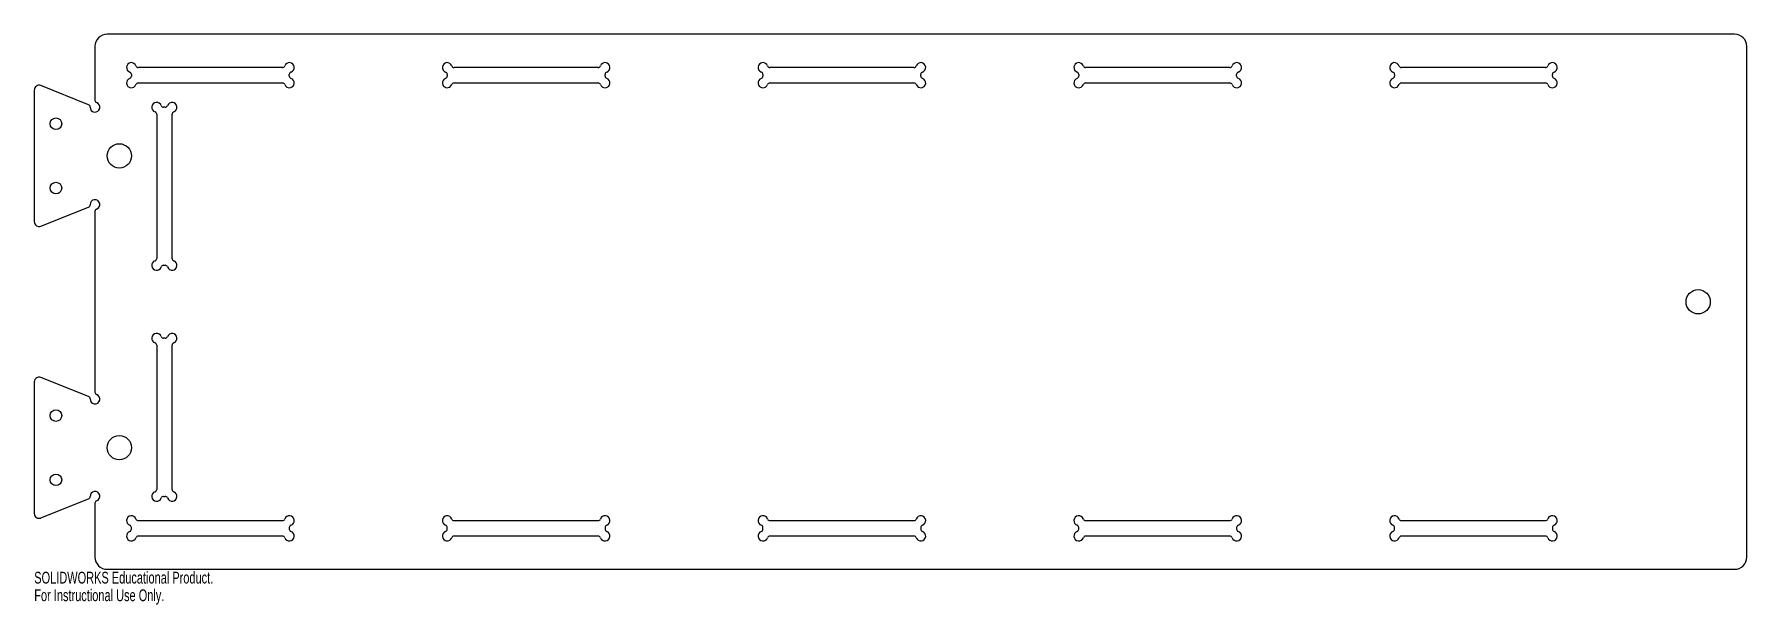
# Model space of a CAD drawing. Header units: millimetres. Extents: x -25 to 680, y -15 to 220.
import ezdxf

# ---------------------------------------------------------------- set-up
doc = ezdxf.new("R2010")
doc.units = ezdxf.units.MM
doc.styles.add('SLDTEXTSTYLE0', font='TXT', dxfattribs={"width": 0.7})

msp = doc.modelspace()

# ---------------------------------------------------------------- linework, layer by layer
at = {"color": 7, "linetype": 'Continuous', "lineweight": 25}
for p, q in [((675, 220), (5, 220)), ((0, 215), (0, 192.83)), ((680, 5), (680, 215)), ((77.17, 206.35), (17.83, 206.35)), ((207.17, 206.35), (147.83, 206.35)), ((337.17, 206.35), (277.83, 206.35)), ((467.17, 206.35), (407.83, 206.35)), ((597.17, 206.35), (537.83, 206.35)), ((-2.63, 191.05), (-22.26, 198.9)), ((15, 203.52), (15, 202.83)), ((17.83, 200), (77.17, 200)), ((80, 202.83), (80, 203.52)), ((145, 203.52), (145, 202.83)), ((147.83, 200), (207.17, 200)), ((210, 202.83), (210, 203.52)), ((275, 203.52), (275, 202.83)), ((277.83, 200), (337.17, 200)), ((340, 202.83), (340, 203.52)), ((405, 203.52), (405, 202.83)), ((407.83, 200), (467.17, 200)), ((470, 202.83), (470, 203.52)), ((535, 203.52), (535, 202.83)), ((537.83, 200), (597.17, 200)), ((600, 202.83), (600, 203.52)), ((-25, 197.05), (-25, 142.95)), ((25.41, 187.17), (25.41, 127.83)), ((28.93, 190), (28.24, 190)), ((31.76, 127.83), (31.76, 187.17)), ((-22.26, 141.1), (-2.63, 148.95)), ((0, 147.17), (0, 72.83)), ((28.24, 125), (28.93, 125)), ((25.41, 92.17), (25.41, 32.83)), ((28.93, 95), (28.24, 95)), ((31.76, 32.83), (31.76, 92.17)), ((-2.63, 71.05), (-22.26, 78.9)), ((-25, 77.05), (-25, 22.95)), ((-22.26, 21.1), (-2.63, 28.95)), ((28.24, 30), (28.93, 30)), ((0, 27.17), (0, 5)), ((15, 16.48), (15, 17.17)), ((17.83, 20), (77.17, 20)), ((80, 17.17), (80, 16.48)), ((145, 16.48), (145, 17.17)), ((147.83, 20), (207.17, 20)), ((210, 17.17), (210, 16.48)), ((275, 16.48), (275, 17.17)), ((277.83, 20), (337.17, 20)), ((340, 17.17), (340, 16.48)), ((405, 16.48), (405, 17.17)), ((407.83, 20), (467.17, 20)), ((470, 17.17), (470, 16.48)), ((535, 16.48), (535, 17.17)), ((537.83, 20), (597.17, 20)), ((600, 17.17), (600, 16.48)), ((77.17, 13.65), (17.83, 13.65)), ((207.17, 13.65), (147.83, 13.65)), ((337.17, 13.65), (277.83, 13.65)), ((467.17, 13.65), (407.83, 13.65)), ((597.17, 13.65), (537.83, 13.65)), ((5, 0), (675, 0))]:
    msp.add_line(p, q, dxfattribs=at)
for centre, radius in [((-16.05, 183.21), 2.38), ((10, 170), 5), ((-16.05, 156.79), 2.38), ((660, 110), 5), ((-16.05, 63.21), 2.38), ((10, 50), 5), ((-16.05, 36.79), 2.38)]:
    msp.add_circle(centre, radius, dxfattribs=at)
for centre, radius, start, end in [((5, 215), 5, 90, 180), ((675, 215), 5, 0, 90), ((15, 206.35), 2, 19.47122, 250.52878), ((14, 203.52), 1, 0, 70.52878), ((17.83, 207.35), 1, 199.47122, 270), ((77.17, 207.35), 1, 270, 340.52878), ((80, 206.35), 2, 289.47122, 160.52878), ((81, 203.52), 1, 109.47122, 180), ((145, 206.35), 2, 19.47122, 250.52878), ((144, 203.52), 1, 0, 70.52878), ((147.83, 207.35), 1, 199.47122, 270), ((207.17, 207.35), 1, 270, 340.52878), ((210, 206.35), 2, 289.47122, 160.52878), ((211, 203.52), 1, 109.47122, 180), ((275, 206.35), 2, 19.47122, 250.52878), ((274, 203.52), 1, 0, 70.52878), ((277.83, 207.35), 1, 199.47122, 270), ((337.17, 207.35), 1, 270, 340.52878), ((340, 206.35), 2, 289.47122, 160.52878), ((341, 203.52), 1, 109.47122, 180), ((405, 206.35), 2, 19.47122, 250.52878), ((404, 203.52), 1, 0, 70.52878), ((407.83, 207.35), 1, 199.47122, 270), ((467.17, 207.35), 1, 270, 340.52878), ((470, 206.35), 2, 289.47122, 160.52878), ((471, 203.52), 1, 109.47122, 180), ((535, 206.35), 2, 19.47122, 250.52878), ((534, 203.52), 1, 0, 70.52878), ((537.83, 207.35), 1, 199.47122, 270), ((597.17, 207.35), 1, 270, 340.52878), ((600, 206.35), 2, 289.47122, 160.52878), ((601, 203.52), 1, 109.47122, 180), ((-23, 197.05), 2, 68.19859, 180), ((15, 200), 2, 109.47122, 340.52878), ((14, 202.83), 1, 289.47122, 0), ((17.83, 199), 1, 90, 160.52878), ((77.17, 199), 1, 19.47122, 90), ((80, 200), 2, 199.47122, 70.52878), ((81, 202.83), 1, 180, 250.52878), ((145, 200), 2, 109.47122, 340.52878), ((144, 202.83), 1, 289.47122, 0), ((147.83, 199), 1, 90, 160.52878), ((207.17, 199), 1, 19.47122, 90), ((210, 200), 2, 199.47122, 70.52878), ((211, 202.83), 1, 180, 250.52878), ((275, 200), 2, 109.47122, 340.52878), ((274, 202.83), 1, 289.47122, 0), ((277.83, 199), 1, 90, 160.52878), ((337.17, 199), 1, 19.47122, 90), ((340, 200), 2, 199.47122, 70.52878), ((341, 202.83), 1, 180, 250.52878), ((405, 200), 2, 109.47122, 340.52878), ((404, 202.83), 1, 289.47122, 0), ((407.83, 199), 1, 90, 160.52878), ((467.17, 199), 1, 19.47122, 90), ((470, 200), 2, 199.47122, 70.52878), ((471, 202.83), 1, 180, 250.52878), ((535, 200), 2, 109.47122, 340.52878), ((534, 202.83), 1, 289.47122, 0), ((537.83, 199), 1, 90, 160.52878), ((597.17, 199), 1, 19.47122, 90), ((600, 200), 2, 199.47122, 70.52878), ((601, 202.83), 1, 180, 250.52878), ((-3, 190.12), 1, 357.66981, 68.19859), ((0, 190), 2, 177.66981, 70.52878), ((1, 192.83), 1, 180, 250.52878), ((25.41, 190), 2, 19.47122, 250.52878), ((28.24, 191), 1, 199.47122, 270), ((28.93, 191), 1, 270, 340.52878), ((31.76, 190), 2, 289.47122, 160.52878), ((24.41, 187.17), 1, 0, 70.52878), ((32.76, 187.17), 1, 109.47122, 180), ((-3, 149.88), 1, 291.80141, 2.33019), ((0, 150), 2, 289.47122, 182.33019), ((1, 147.17), 1, 109.47122, 180), ((-23, 142.95), 2, 180, 291.80141), ((24.41, 127.83), 1, 289.47122, 0), ((32.76, 127.83), 1, 180, 250.52878), ((25.41, 125), 2, 109.47122, 340.52878), ((28.24, 124), 1, 90, 160.52878), ((28.93, 124), 1, 19.47122, 90), ((31.76, 125), 2, 199.47122, 70.52878), ((25.41, 95), 2, 19.47122, 250.52878), ((24.41, 92.17), 1, 0, 70.52878), ((28.24, 96), 1, 199.47122, 270), ((28.93, 96), 1, 270, 340.52878), ((31.76, 95), 2, 289.47122, 160.52878), ((32.76, 92.17), 1, 109.47122, 180), ((-23, 77.05), 2, 68.19859, 180), ((-3, 70.12), 1, 357.66981, 68.19859), ((0, 70), 2, 177.66981, 70.52878), ((1, 72.83), 1, 180, 250.52878), ((-3, 29.88), 1, 291.80141, 2.33019), ((0, 30), 2, 289.47122, 182.33019), ((25.41, 30), 2, 109.47122, 340.52878), ((24.41, 32.83), 1, 289.47122, 0), ((28.24, 29), 1, 90, 160.52878), ((28.93, 29), 1, 19.47122, 90), ((31.76, 30), 2, 199.47122, 70.52878), ((32.76, 32.83), 1, 180, 250.52878), ((-23, 22.95), 2, 180, 291.80141), ((1, 27.17), 1, 109.47122, 180), ((15, 20), 2, 19.47122, 250.52878), ((80, 20), 2, 289.47122, 160.52878), ((145, 20), 2, 19.47122, 250.52878), ((210, 20), 2, 289.47122, 160.52878), ((275, 20), 2, 19.47122, 250.52878), ((340, 20), 2, 289.47122, 160.52878), ((405, 20), 2, 19.47122, 250.52878), ((470, 20), 2, 289.47122, 160.52878), ((535, 20), 2, 19.47122, 250.52878), ((600, 20), 2, 289.47122, 160.52878), ((15, 13.65), 2, 109.47122, 340.52878), ((14, 17.17), 1, 0, 70.52878), ((14, 16.48), 1, 289.47122, 0), ((17.83, 21), 1, 199.47122, 270), ((77.17, 21), 1, 270, 340.52878), ((80, 13.65), 2, 199.47122, 70.52878), ((81, 17.17), 1, 109.47122, 180), ((81, 16.48), 1, 180, 250.52878), ((145, 13.65), 2, 109.47122, 340.52878), ((144, 17.17), 1, 0, 70.52878), ((144, 16.48), 1, 289.47122, 0), ((147.83, 21), 1, 199.47122, 270), ((207.17, 21), 1, 270, 340.52878), ((210, 13.65), 2, 199.47122, 70.52878), ((211, 17.17), 1, 109.47122, 180), ((211, 16.48), 1, 180, 250.52878), ((275, 13.65), 2, 109.47122, 340.52878), ((274, 17.17), 1, 0, 70.52878), ((274, 16.48), 1, 289.47122, 0), ((277.83, 21), 1, 199.47122, 270), ((337.17, 21), 1, 270, 340.52878), ((340, 13.65), 2, 199.47122, 70.52878), ((341, 17.17), 1, 109.47122, 180), ((341, 16.48), 1, 180, 250.52878), ((405, 13.65), 2, 109.47122, 340.52878), ((404, 17.17), 1, 0, 70.52878), ((404, 16.48), 1, 289.47122, 0), ((407.83, 21), 1, 199.47122, 270), ((467.17, 21), 1, 270, 340.52878), ((470, 13.65), 2, 199.47122, 70.52878), ((471, 17.17), 1, 109.47122, 180), ((471, 16.48), 1, 180, 250.52878), ((535, 13.65), 2, 109.47122, 340.52878), ((534, 17.17), 1, 0, 70.52878), ((534, 16.48), 1, 289.47122, 0), ((537.83, 21), 1, 199.47122, 270), ((597.17, 21), 1, 270, 340.52878), ((600, 13.65), 2, 199.47122, 70.52878), ((601, 17.17), 1, 109.47122, 180), ((601, 16.48), 1, 180, 250.52878), ((17.83, 12.65), 1, 90, 160.52878), ((77.17, 12.65), 1, 19.47122, 90), ((147.83, 12.65), 1, 90, 160.52878), ((207.17, 12.65), 1, 19.47122, 90), ((277.83, 12.65), 1, 90, 160.52878), ((337.17, 12.65), 1, 19.47122, 90), ((407.83, 12.65), 1, 90, 160.52878), ((467.17, 12.65), 1, 19.47122, 90), ((537.83, 12.65), 1, 90, 160.52878), ((597.17, 12.65), 1, 19.47122, 90), ((5, 5), 5, 180, 270), ((675, 5), 5, 270, 0)]:
    msp.add_arc(centre, radius, start, end, dxfattribs=at)

# ---------------------------------------------------------------- texts
at = {"color": 7, "linetype": 'Continuous', "char_height": 4.8336, "attachment_point": 1, "style": 'SLDTEXTSTYLE0'}
for s, insert in [('SOLIDWORKS Educational Product.', (-25, -1.02)), ('For Instructional Use Only.', (-25, -8.27))]:
    msp.add_mtext(s, dxfattribs=dict(at, insert=insert))

doc.saveas('drawing.dxf')
